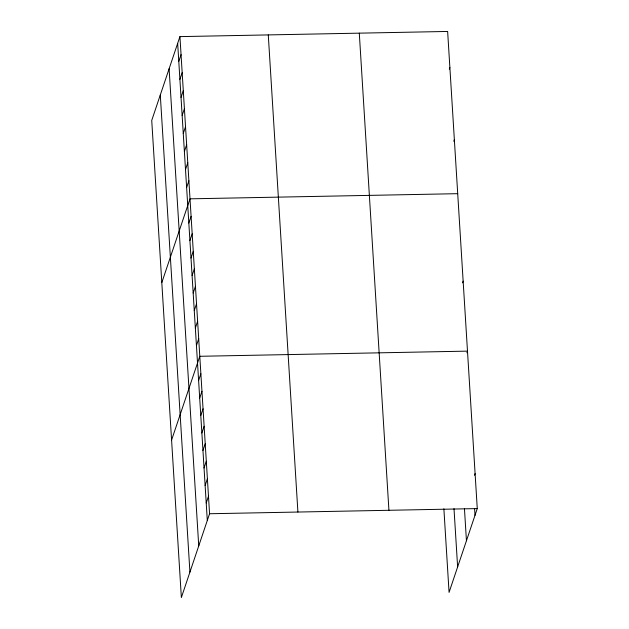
<?xml version="1.0" encoding="UTF-8"?>
<svg xmlns="http://www.w3.org/2000/svg" width="629" height="629" viewBox="0 0 629 629"><rect width="100%" height="100%" fill="white"/><g stroke="black" fill="none" stroke-linecap="round" stroke-linejoin="round"><path stroke-width="0.94" d="M179.933 36.616L151.731 120.414L181.364 597.55L209.567 513.744L179.933 36.616L447.636 31.45L477.269 508.586L449.067 592.384L443.877 508.798M178.793 61.367L181.05 54.637M179.91 79.388L182.174 72.665M181.026 97.416L183.291 90.686M182.151 115.437L184.415 108.715M183.267 133.466L185.531 126.736M184.383 151.487L186.648 144.764M185.508 169.516L187.772 162.785M186.624 187.536L188.889 180.814M161.802 282.641L190.005 198.835L457.715 193.677M188.834 223.059L191.098 216.329M189.919 240.553L192.183 233.831M191.004 258.047L193.268 251.325M192.089 275.541L194.353 268.819M193.182 293.035L195.438 286.313M194.267 310.537L196.531 303.807M195.352 328.031L197.616 321.301M196.437 345.525L198.701 338.795M171.583 440.096L199.786 356.289L467.489 351.131L466.922 352.814M198.607 380.514L200.871 373.783M199.7 398.008L201.964 391.277M200.785 415.502L203.049 408.779M201.87 432.996L204.134 426.273M202.955 450.49L205.219 443.767M204.04 467.984L206.304 461.261M205.133 485.486L207.397 478.755M206.218 502.98L208.482 496.25M449.31 69.182L449.877 67.5M453.784 141.281L454.35 139.599M462.582 282.83L463.148 281.147M474.533 475.272L475.099 473.59M209.567 513.744L477.269 508.586M474.581 508.507L475.005 515.308M464.454 508.672L466.443 540.743M454.004 508.633L457.629 566.949M359.293 33.156L388.926 510.284M268.276 34.91L297.91 512.045M177.669 43.338L207.303 520.474M169.107 68.773L198.74 545.909M160.293 94.979L189.927 572.115"/></g></svg>
